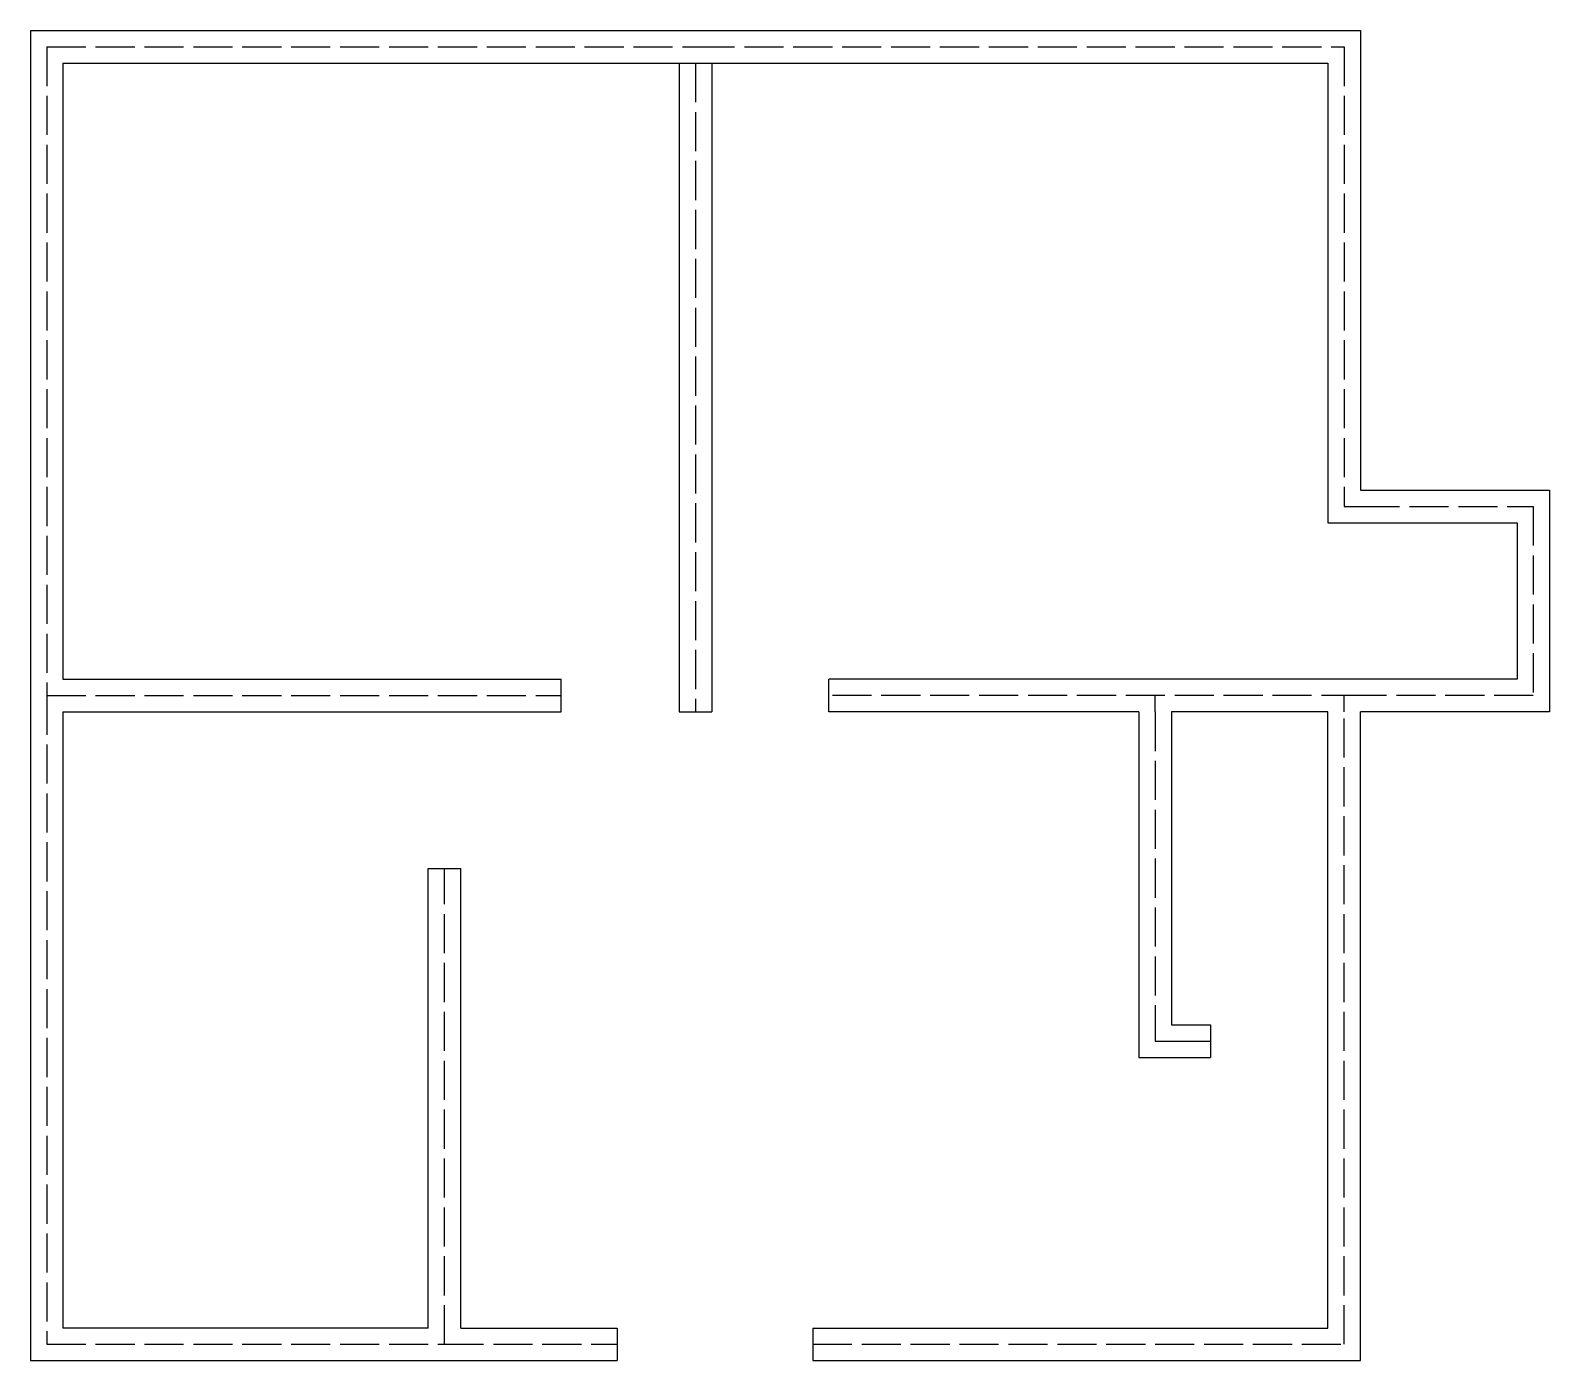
# Model space of a CAD drawing. Header units: inches. Extents: x 44 to 510, y 29 to 437.
import ezdxf

# ---------------------------------------------------------------- set-up
doc = ezdxf.new("R2010")
doc.units = ezdxf.units.IN
doc.header["$MEASUREMENT"] = 0
doc.linetypes.add('ACAD_ISO02W100', pattern=[15, 12, -3])

msp = doc.modelspace()

# ---------------------------------------------------------------- linework, layer by layer
for p, q in [((44.32, 437.2), (49.32, 437.2)), ((44.32, 437.13), (248.32, 437.13)), ((44.32, 437.13), (44.32, 233.13)), ((248.32, 437.13), (452.32, 437.13)), ((248.32, 437.13), (452.32, 437.13)), ((452.32, 437.13), (452.32, 296.13)), ((452.32, 437.13), (452.32, 296.13)), ((54.32, 427.13), (248.32, 427.13)), ((54.32, 427.13), (54.32, 238.13)), ((243.32, 427.13), (243.32, 228.13)), ((248.32, 427.13), (442.32, 427.13)), ((253.32, 427.13), (253.32, 228.13)), ((253.32, 427.13), (253.32, 228.13)), ((442.32, 427.13), (442.32, 296.13)), ((442.32, 296.13), (442.32, 286.13)), ((447.32, 296.13), (447.32, 291.13)), ((452.32, 296.13), (510.32, 296.13)), ((510.32, 296.13), (510.32, 228.13)), ((447.32, 291.13), (452.32, 291.13)), ((442.32, 286.13), (452.32, 286.13)), ((452.32, 286.13), (500.32, 286.13)), ((500.32, 286.13), (500.32, 238.13)), ((54.32, 238.13), (207.13, 238.13)), ((207.13, 228.13), (207.13, 238.13)), ((452.32, 238.13), (289.23, 238.13)), ((289.23, 228.13), (289.23, 238.13)), ((500.32, 238.13), (452.32, 238.13)), ((44.32, 233.13), (44.32, 29.13)), ((447.32, 228.13), (447.32, 233.13)), ((54.32, 228.13), (54.32, 39.13)), ((54.32, 228.13), (207.13, 228.13)), ((243.32, 228.13), (253.32, 228.13)), ((384.32, 228.13), (289.23, 228.13)), ((384.32, 228.13), (384.32, 132.13)), ((442.32, 228.13), (394.32, 228.13)), ((394.32, 228.13), (394.32, 132.13)), ((442.32, 39.13), (442.32, 228.13)), ((510.32, 228.13), (452.32, 228.13)), ((452.32, 29.13), (452.32, 228.13)), ((166.32, 39.13), (166.32, 180.13)), ((166.32, 180.13), (176.32, 180.13)), ((176.32, 39.13), (176.32, 180.13)), ((384.32, 132.13), (384.32, 122.13)), ((389.32, 132.13), (389.32, 127.13)), ((394.32, 132.13), (406.32, 132.13)), ((406.32, 132.13), (406.32, 122.13)), ((394.32, 127.13), (406.32, 127.13)), ((384.32, 122.13), (394.32, 122.13)), ((394.32, 122.13), (406.32, 122.13)), ((166.32, 39.13), (54.32, 39.13)), ((176.32, 39.13), (224.32, 39.13)), ((224.32, 39.13), (224.32, 29.13)), ((284.32, 39.13), (442.32, 39.13)), ((284.32, 39.13), (284.32, 29.13)), ((44.32, 29.13), (171.32, 29.13)), ((44.32, 29.13), (171.32, 29.13)), ((171.32, 29.13), (224.32, 29.13)), ((284.32, 29.13), (452.32, 29.13))]:
    msp.add_line(p, q)
at = {"linetype": 'ACAD_ISO02W100'}
for p, q in [((49.32, 432.13), (248.32, 432.13)), ((49.32, 432.13), (49.32, 233.13)), ((248.32, 432.13), (447.32, 432.13)), ((447.32, 432.13), (447.32, 296.13)), ((248.32, 427.13), (248.32, 228.13)), ((452.32, 291.13), (505.32, 291.13)), ((505.32, 291.13), (505.32, 233.13)), ((49.32, 233.13), (49.32, 34.13)), ((49.32, 233.13), (207.13, 233.13)), ((452.32, 233.13), (289.23, 233.13)), ((389.32, 228.13), (389.32, 233.13)), ((505.32, 233.13), (452.32, 233.13)), ((389.32, 228.13), (389.32, 132.13)), ((447.32, 34.13), (447.32, 228.13)), ((171.32, 34.13), (171.32, 180.13)), ((389.32, 127.13), (394.32, 127.13)), ((49.32, 34.13), (171.32, 34.13)), ((171.32, 34.13), (224.32, 34.13)), ((284.32, 34.13), (447.32, 34.13))]:
    msp.add_line(p, q, dxfattribs=at)

doc.saveas('drawing.dxf')
